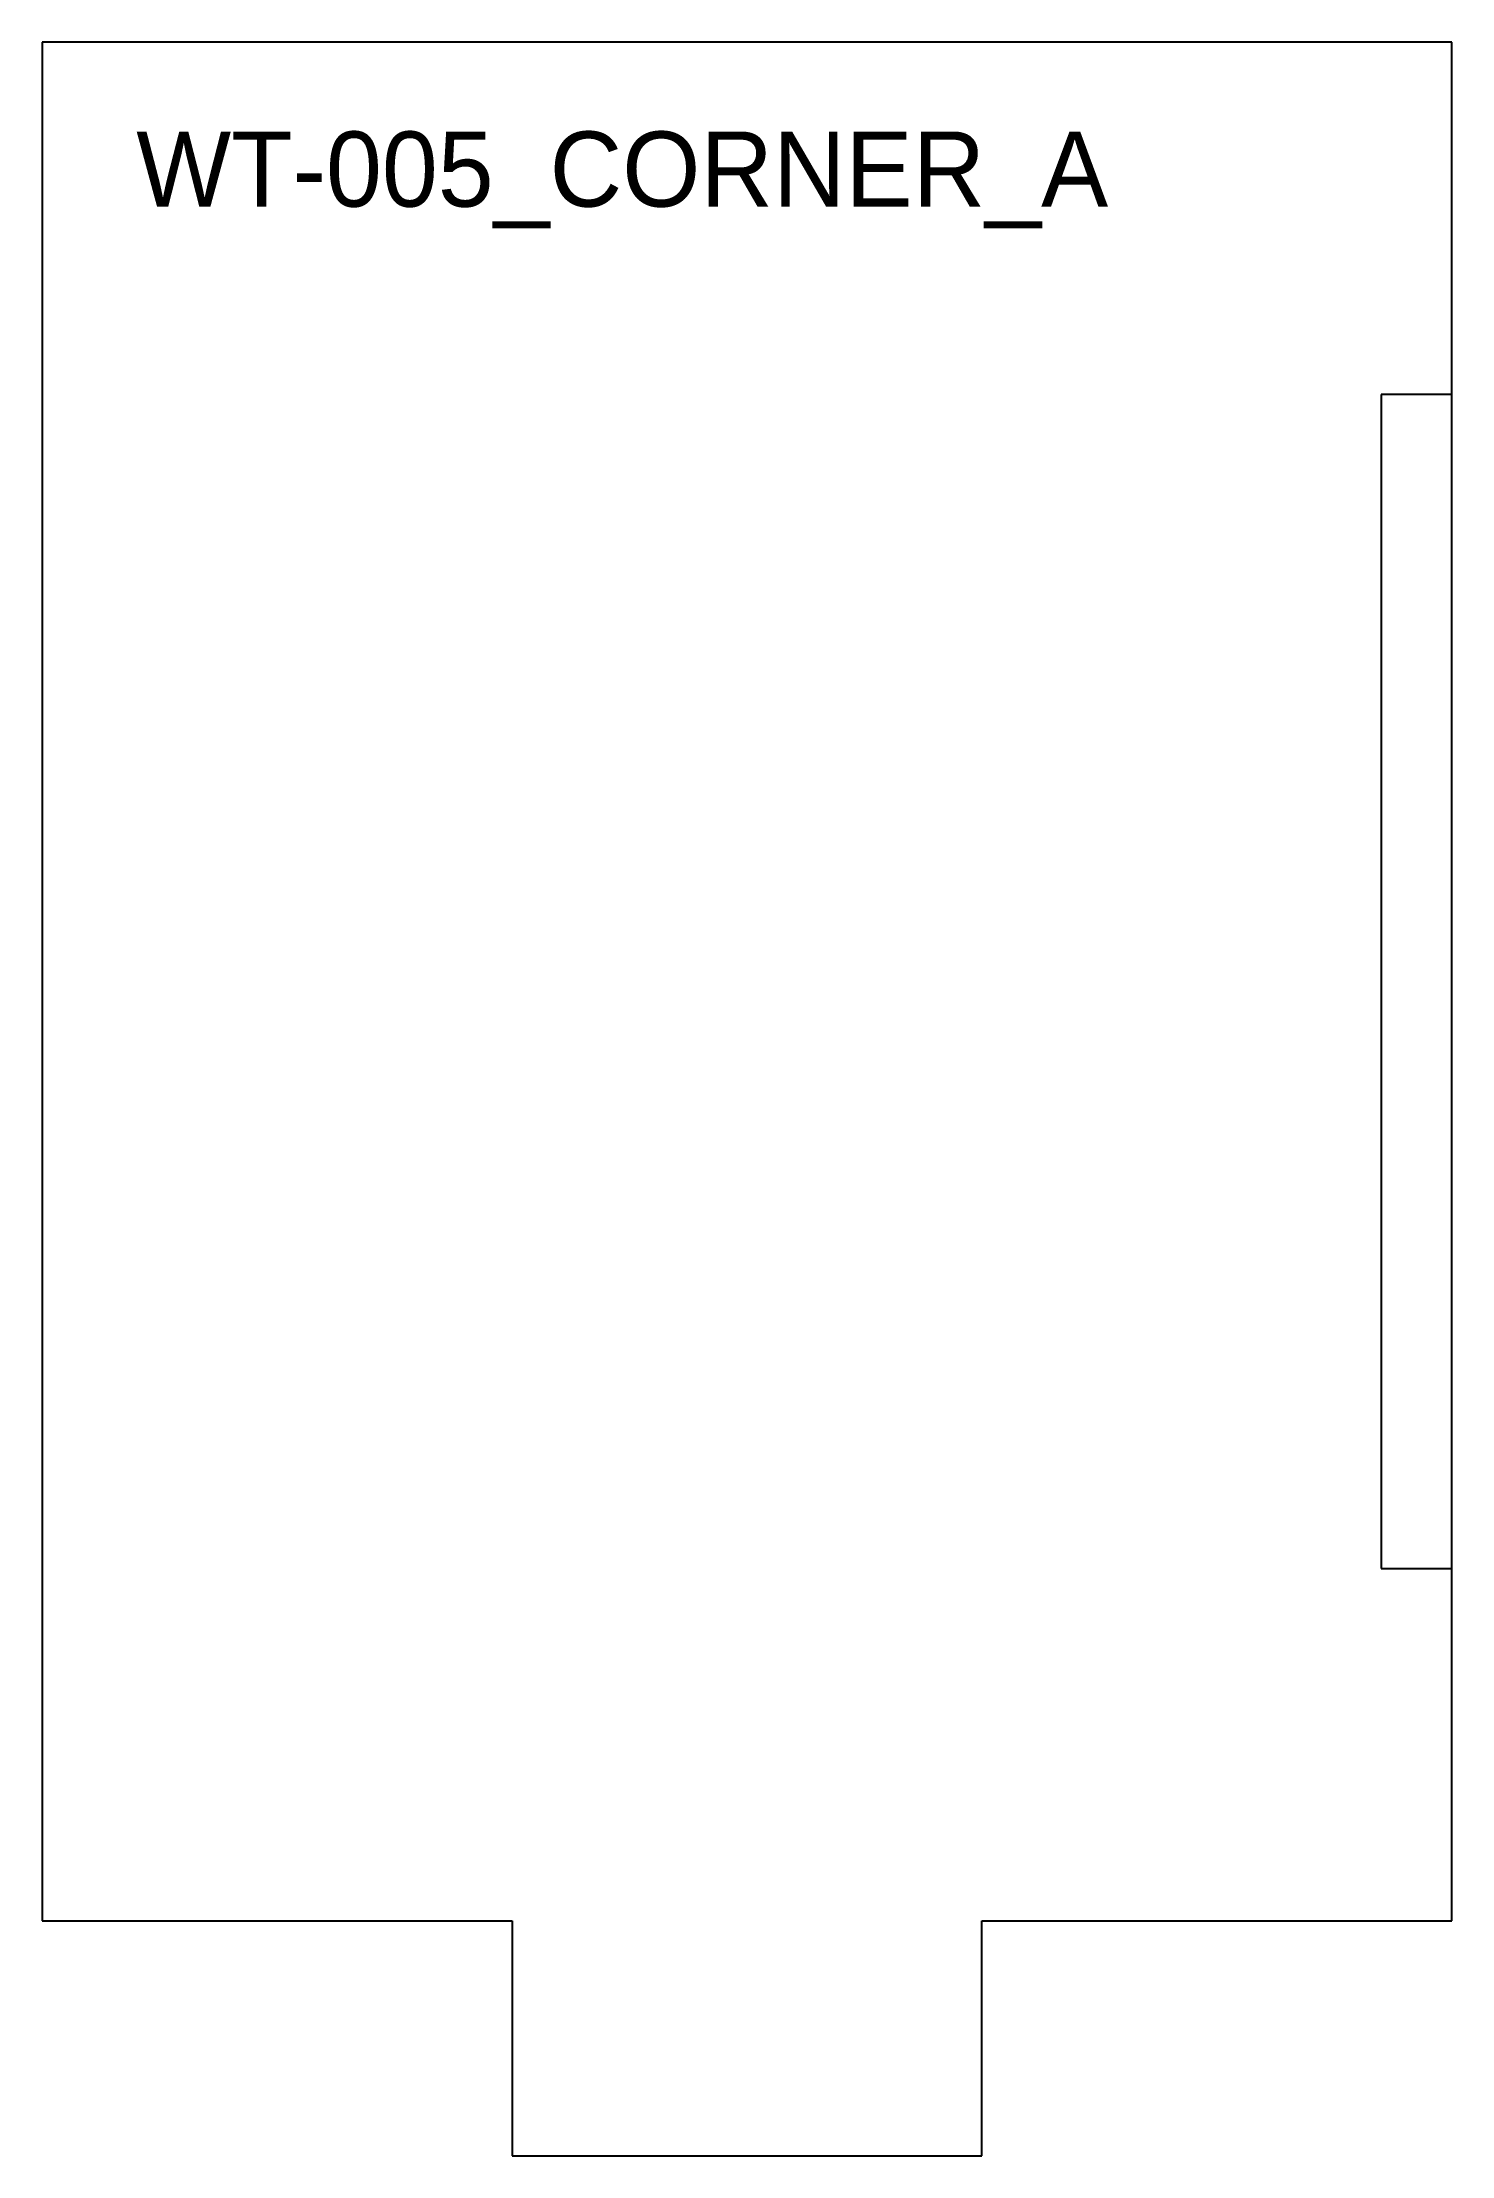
# Model space of a CAD drawing. Extents: x 0 to 3, y -0.5 to 4.
import ezdxf

# ---------------------------------------------------------------- set-up
doc = ezdxf.new("R2010")
doc.units = 0

msp = doc.modelspace()

# ---------------------------------------------------------------- linework, layer by layer
at = {"layer": 'CUT'}
for p, q in [((3, 4), (0, 4)), ((0, 4), (0, 0)), ((3, 0), (3, 4)), ((3, 3.25), (2.85, 3.25)), ((2.85, 3.25), (2.85, 0.75)), ((3, 0.75), (3, 3.25)), ((2.85, 0.75), (3, 0.75)), ((0, 0), (1, 0)), ((1, 0), (1, -0.5)), ((2, -0.5), (2, 0)), ((2, 0), (3, 0)), ((1, -0.5), (2, -0.5))]:
    msp.add_line(p, q, dxfattribs=at)

# ---------------------------------------------------------------- texts
at = {"layer": 'ETCH'}
msp.add_text('WT-005_CORNER_A', height=0.16, dxfattribs=at).set_placement((0.2, 3.65))

doc.saveas('drawing.dxf')
